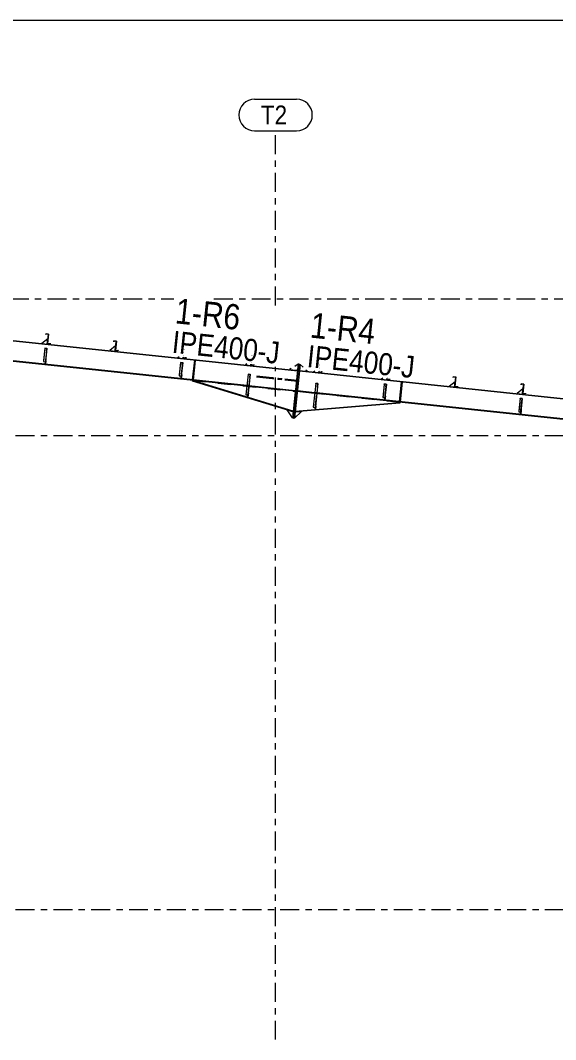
# Model space of a CAD drawing. Header units: millimetres. Extents: x -49 to 773, y -79 to 495.
# Drawn here: x 410.8 to 495.7, y 333.6 to 495.2 of the extents above; entities that cross this region are included whole.
import ezdxf

# ---------------------------------------------------------------- set-up
doc = ezdxf.new("R2010")
doc.units = ezdxf.units.MM
for name, pattern in [('XKITLINE00', [0]), ('XKITLINE02', [4, 2, -2]), ('XKITLINE03', [6, 3, -1, 1, -1])]:
    doc.linetypes.add(name, pattern=pattern)
for name, color, linetype, lineweight in [('DrawingSheet', 5, 'Continuous', 0), ('Part', 2, 'Continuous', 0), ('PartMark', 7, 'Continuous', 0), ('S-grid', 1, 'Continuous', 0)]:
    doc.layers.add(name, color=color, linetype=linetype, lineweight=lineweight)
doc.styles.add('ARIAL', font='ARIAL.TTF')

# ---------------------------------------------------------------- blocks, each defined once
blk = doc.blocks.new('*A321')
at = {"layer": 'Part'}
blk.add_hatch(color=3, dxfattribs=at).paths.add_polyline_path([(457.62, 437.66), (457.62, 437.69), (457.96, 437.66), (457.9, 437.09), (457.88, 437.09), (457.94, 437.63)], flags=17)
blk = doc.blocks.new('*A322')
at = {"layer": 'Part'}
blk.add_hatch(color=3, dxfattribs=at).paths.add_polyline_path([(468.5, 437.55), (468.5, 437.57), (468.84, 437.54), (468.79, 437.12), (468.77, 437.12), (468.82, 437.52)], flags=17)
blk = doc.blocks.new('*A323')
at = {"layer": 'Part'}
blk.add_hatch(color=3, dxfattribs=at).paths.add_polyline_path([(490.05, 435.28), (490.05, 435.3), (490.38, 435.26), (490.34, 434.84), (490.32, 434.85), (490.36, 435.24)], flags=17)
blk = doc.blocks.new('*A329')
at = {"layer": 'Part'}
blk.add_hatch(color=3, dxfattribs=at).paths.add_polyline_path([(414.63, 443.23), (414.64, 443.25), (414.97, 443.22), (414.92, 442.8), (414.91, 442.8), (414.95, 443.2)], flags=17)
blk = doc.blocks.new('*A350')
at = {"layer": 'Part'}
blk.add_hatch(color=3, dxfattribs=at).paths.add_polyline_path([(415.45, 443.95), (415.46, 444.06), (415.48, 444.06), (415.46, 443.94), (415.05, 443.98), (415.21, 445.47), (414.82, 445.51), (414.81, 445.4), (414.79, 445.41), (414.81, 445.53), (415.22, 445.49), (415.06, 443.99)], flags=17)
blk = doc.blocks.new('*A358')
at = {"layer": 'Part'}
blk.add_hatch(color=3, dxfattribs=at).paths.add_polyline_path([(415.45, 443.95), (415.46, 444.06), (415.48, 444.06), (415.46, 443.94), (415.05, 443.98), (415.21, 445.47), (414.82, 445.51), (414.81, 445.4), (414.79, 445.41), (414.81, 445.53), (415.22, 445.49), (415.06, 443.99)], flags=17)
blk = doc.blocks.new('*A363')
at = {"layer": 'Part'}
blk.add_hatch(color=3, dxfattribs=at).paths.add_polyline_path([(446.88, 439.12), (446.88, 439.14), (447.21, 439.11), (447.16, 438.59), (447.14, 438.59), (447.2, 439.08)], flags=17)
blk = doc.blocks.new('*A364')
at = {"layer": 'Part'}
blk.add_hatch(color=3, dxfattribs=at).paths.add_polyline_path([(436.18, 440.96), (436.18, 440.98), (436.52, 440.95), (436.47, 440.53), (436.45, 440.53), (436.5, 440.93)], flags=17)
blk = doc.blocks.new('*A366')
at = {"layer": 'Part'}
blk.add_hatch(color=3, dxfattribs=at).paths.add_polyline_path([(458.54, 439.41), (458.56, 439.52), (458.57, 439.52), (458.56, 439.39), (458.14, 439.43), (458.3, 440.93), (457.92, 440.97), (457.9, 440.86), (457.89, 440.86), (457.9, 440.98), (458.32, 440.94), (458.16, 439.45)], flags=17)
blk = doc.blocks.new('*A367')
at = {"layer": 'Part'}
blk.add_hatch(color=3, dxfattribs=at).paths.add_polyline_path([(469.32, 438.27), (469.33, 438.38), (469.34, 438.38), (469.33, 438.25), (468.92, 438.3), (469.07, 439.79), (468.69, 439.83), (468.68, 439.72), (468.66, 439.72), (468.68, 439.85), (469.09, 439.8), (468.93, 438.31)], flags=17)
blk = doc.blocks.new('*A368')
at = {"layer": 'Part'}
blk.add_hatch(color=3, dxfattribs=at).paths.add_polyline_path([(480.09, 437.13), (480.1, 437.24), (480.12, 437.24), (480.1, 437.12), (479.69, 437.16), (479.85, 438.66), (479.46, 438.7), (479.45, 438.59), (479.44, 438.59), (479.45, 438.71), (479.86, 438.67), (479.71, 437.18)], flags=17)
blk = doc.blocks.new('*A369')
at = {"layer": 'Part'}
blk.add_hatch(color=3, dxfattribs=at).paths.add_polyline_path([(490.86, 436), (490.88, 436.11), (490.89, 436.11), (490.88, 435.98), (490.46, 436.03), (490.62, 437.52), (490.24, 437.56), (490.22, 437.45), (490.21, 437.45), (490.22, 437.58), (490.64, 437.53), (490.48, 436.04)], flags=17)
blk = doc.blocks.new('*A376')
at = {"layer": 'Part'}
blk.add_hatch(color=3, dxfattribs=at).paths.add_polyline_path([(426.22, 442.82), (426.23, 442.93), (426.25, 442.92), (426.24, 442.8), (425.82, 442.84), (425.98, 444.34), (425.59, 444.38), (425.58, 444.27), (425.57, 444.27), (425.58, 444.39), (426, 444.35), (425.84, 442.86)], flags=17)
blk = doc.blocks.new('*A377')
at = {"layer": 'Part'}
blk.add_hatch(color=3, dxfattribs=at).paths.add_polyline_path([(437, 441.68), (437.01, 441.79), (437.02, 441.79), (437.01, 441.66), (436.6, 441.71), (436.75, 443.2), (436.37, 443.24), (436.36, 443.13), (436.34, 443.13), (436.36, 443.26), (436.77, 443.21), (436.61, 441.72)], flags=17)
blk = doc.blocks.new('*A378')
at = {"layer": 'Part'}
blk.add_hatch(color=3, dxfattribs=at).paths.add_polyline_path([(447.77, 440.54), (447.78, 440.65), (447.8, 440.65), (447.78, 440.53), (447.37, 440.57), (447.53, 442.06), (447.14, 442.1), (447.13, 442), (447.12, 442), (447.13, 442.12), (447.54, 442.08), (447.39, 440.58)], flags=17)
blk = doc.blocks.new('*A379')
at = {"layer": 'Part'}
blk.add_hatch(color=3, dxfattribs=at).paths.add_polyline_path([(458.54, 439.41), (458.56, 439.52), (458.57, 439.52), (458.56, 439.39), (458.14, 439.43), (458.3, 440.93), (457.92, 440.97), (457.9, 440.86), (457.89, 440.86), (457.9, 440.98), (458.32, 440.94), (458.16, 439.45)], flags=17)
blk = doc.blocks.new('*A380')
at = {"layer": 'Part'}
blk.add_hatch(color=3, dxfattribs=at).paths.add_polyline_path([(469.32, 438.27), (469.33, 438.38), (469.34, 438.38), (469.33, 438.25), (468.92, 438.3), (469.07, 439.79), (468.69, 439.83), (468.68, 439.72), (468.66, 439.72), (468.68, 439.85), (469.09, 439.8), (468.93, 438.31)], flags=17)
blk = doc.blocks.new('*A381')
at = {"layer": 'Part'}
blk.add_hatch(color=3, dxfattribs=at).paths.add_polyline_path([(480.09, 437.13), (480.1, 437.24), (480.12, 437.24), (480.1, 437.12), (479.69, 437.16), (479.85, 438.66), (479.46, 438.7), (479.45, 438.59), (479.44, 438.59), (479.45, 438.71), (479.86, 438.67), (479.71, 437.18)], flags=17)
blk = doc.blocks.new('*A382')
at = {"layer": 'Part'}
blk.add_hatch(color=3, dxfattribs=at).paths.add_polyline_path([(490.86, 436), (490.88, 436.11), (490.89, 436.11), (490.88, 435.98), (490.46, 436.03), (490.62, 437.52), (490.24, 437.56), (490.22, 437.45), (490.21, 437.45), (490.22, 437.58), (490.64, 437.53), (490.48, 436.04)], flags=17)
blk = doc.blocks.new('*A383')
at = {"layer": 'Part'}
blk.add_hatch(color=3, dxfattribs=at).paths.add_polyline_path([(426.22, 442.82), (426.23, 442.93), (426.25, 442.92), (426.24, 442.8), (425.82, 442.84), (425.98, 444.34), (425.59, 444.38), (425.58, 444.27), (425.57, 444.27), (425.58, 444.39), (426, 444.35), (425.84, 442.86)], flags=17)
blk = doc.blocks.new('*A384')
at = {"layer": 'Part'}
blk.add_hatch(color=3, dxfattribs=at).paths.add_polyline_path([(437, 441.68), (437.01, 441.79), (437.02, 441.79), (437.01, 441.66), (436.6, 441.71), (436.75, 443.2), (436.37, 443.24), (436.36, 443.13), (436.34, 443.13), (436.36, 443.26), (436.77, 443.21), (436.61, 441.72)], flags=17)
blk = doc.blocks.new('*A385')
at = {"layer": 'Part'}
blk.add_hatch(color=3, dxfattribs=at).paths.add_polyline_path([(447.77, 440.54), (447.78, 440.65), (447.8, 440.65), (447.78, 440.53), (447.37, 440.57), (447.53, 442.06), (447.14, 442.1), (447.13, 442), (447.12, 442), (447.13, 442.12), (447.54, 442.08), (447.39, 440.58)], flags=17)
blk = doc.blocks.new('*A395')
at = {"layer": 'DrawingSheet', "color": 5, "linetype": 'XKITLINE00', "lineweight": 0}
blk.add_line((773.26, 495.23), (-46.74, 495.23), dxfattribs=at)
blk = doc.blocks.new('*A1380')
at = {"layer": 'S-grid', "color": 1, "linetype": 'XKITLINE03', "lineweight": 0}
for p, q in [((259.07, 451.06), (435.1, 451.06)), ((441.46, 451.06), (569.74, 451.06))]:
    blk.add_line(p, q, dxfattribs=at)
blk = doc.blocks.new('*A1381')
at = {"layer": 'S-grid', "color": 1, "linetype": 'XKITLINE03', "lineweight": 0}
blk.add_line((-10, 429.4), (569.74, 429.4), dxfattribs=at)
blk = doc.blocks.new('*A1382')
at = {"layer": 'S-grid', "color": 1, "linetype": 'XKITLINE03', "lineweight": 0}
blk.add_line((-10, 354.19), (569.74, 354.19), dxfattribs=at)
blk = doc.blocks.new('*A1390')
at = {"layer": 'Part', "color": 2, "linetype": 'XKITLINE00', "lineweight": 0}
blk.add_line((490.5, 436.78), (489.58, 436.03), dxfattribs=at)
at = {"layer": 'Part', "color": 7, "linetype": 'XKITLINE02', "lineweight": 0}
for p, q in [((490.41, 435.95), (490.5, 436.78)), ((489.58, 436.03), (490.41, 435.95))]:
    blk.add_line(p, q, dxfattribs=at)
blk = doc.blocks.new('*A1391')
at = {"layer": 'Part', "color": 2, "linetype": 'XKITLINE00', "lineweight": 0}
for p, q in [((490.57, 437.44), (490.41, 435.95)), ((490.61, 437.43), (490.57, 437.44)), ((490.46, 436.03), (490.45, 435.94))]:
    blk.add_line(p, q, dxfattribs=at)
at = {"layer": 'Part', "color": 7, "linetype": 'XKITLINE02', "lineweight": 0}
for p, q in [((490.46, 436.03), (490.61, 437.43)), ((490.45, 435.94), (490.41, 435.95))]:
    blk.add_line(p, q, dxfattribs=at)
blk = doc.blocks.new('*A1665')
at = {"layer": 'S-grid', "color": 1, "linetype": 'XKITLINE03', "lineweight": 0}
for p, q in [((451.25, 450.03), (451.25, 477.73)), ((451.25, 333.57), (451.25, 440.28))]:
    blk.add_line(p, q, dxfattribs=at)
at = {"layer": 'S-grid', "color": 3, "style": 'ARIAL', "width": 0.85}
blk.add_text('T2', height=3, dxfattribs=at).set_placement((448.92, 478.73))
blk = doc.blocks.new('*A1669')
at = {"layer": 'Part', "color": 7, "linetype": 'XKITLINE02', "lineweight": 0}
for p, q in [((382.07, 447.27), (381.74, 444.17)), ((382.07, 447.29), (382.08, 447.37)), ((454.72, 439.71), (454.37, 436.4)), ((447.01, 437.17), (446.68, 437.21)), ((447.02, 437.28), (446.69, 437.32))]:
    blk.add_line(p, q, dxfattribs=at)
at = {"layer": 'Part', "color": 2, "linetype": 'XKITLINE00', "lineweight": 0}
for p, q in [((382.07, 447.29), (382.07, 447.27)), ((454.71, 439.6), (382.07, 447.27)), ((382.08, 447.37), (454.72, 439.71)), ((381.74, 444.17), (381.73, 444.06)), ((446.68, 437.21), (381.73, 444.06)), ((446.69, 437.32), (381.74, 444.17)), ((454.37, 436.4), (447.01, 437.17)), ((454.38, 436.5), (447.02, 437.28))]:
    blk.add_line(p, q, dxfattribs=at)
blk = doc.blocks.new('*A1688')
at = {"layer": 'Part', "color": 7, "linetype": 'XKITLINE02', "lineweight": 0}
for p, q in [((454.69, 436.24), (454.36, 433.13)), ((470.96, 434.65), (454.82, 436.35))]:
    blk.add_line(p, q, dxfattribs=at)
at = {"layer": 'Part', "color": 2, "linetype": 'XKITLINE00', "lineweight": 0}
for p, q in [((454.82, 436.35), (454.69, 436.24)), ((470.96, 434.54), (454.36, 433.13)), ((454.37, 433.24), (470.96, 434.65)), ((470.96, 434.65), (470.96, 434.54))]:
    blk.add_line(p, q, dxfattribs=at)
blk = doc.blocks.new('*A1689')
at = {"layer": 'Part', "color": 7, "linetype": 'XKITLINE02', "lineweight": 0}
for p, q in [((457.58, 434.13), (457.52, 433.51)), ((457.52, 433.51), (457.56, 433.5)), ((457.53, 433.63), (457.57, 433.63)), ((457.56, 433.5), (457.62, 434.12)), ((457.62, 434.12), (457.58, 434.13))]:
    blk.add_line(p, q, dxfattribs=at)
blk = doc.blocks.new('*A1690')
at = {"layer": 'Part', "color": 2, "linetype": 'XKITLINE00', "lineweight": 0}
for p, q in [((457.56, 433.93), (457.52, 433.51)), ((457.62, 434.12), (457.56, 433.51)), ((457.58, 434.13), (457.62, 434.12))]:
    blk.add_line(p, q, dxfattribs=at)
at = {"layer": 'Part', "color": 7, "linetype": 'XKITLINE02', "lineweight": 0}
for p, q in [((457.56, 433.5), (457.52, 433.51)), ((457.53, 433.63), (457.57, 433.63)), ((457.56, 433.93), (457.58, 434.13)), ((457.56, 433.51), (457.56, 433.5))]:
    blk.add_line(p, q, dxfattribs=at)
blk = doc.blocks.new('*A1691')
at = {"layer": 'Part', "color": 2, "linetype": 'XKITLINE00', "lineweight": 0}
blk.add_line((453.92, 432.17), (453.07, 433.46), dxfattribs=at)
at = {"layer": 'Part', "color": 7, "linetype": 'XKITLINE02', "lineweight": 0}
for p, q in [((453.07, 433.46), (454.03, 433.17)), ((454.03, 433.17), (453.92, 432.17))]:
    blk.add_line(p, q, dxfattribs=at)
blk = doc.blocks.new('*A1692')
at = {"layer": 'Part', "color": 2, "linetype": 'XKITLINE00', "lineweight": 0}
blk.add_line((455.35, 433.21), (454.25, 432.14), dxfattribs=at)
at = {"layer": 'Part', "color": 7, "linetype": 'XKITLINE02', "lineweight": 0}
for p, q in [((454.25, 432.14), (454.36, 433.13)), ((454.36, 433.13), (455.35, 433.21))]:
    blk.add_line(p, q, dxfattribs=at)
blk = doc.blocks.new('*A1693')
at = {"layer": 'Part', "color": 7, "linetype": 'XKITLINE02', "lineweight": 0}
for p, q in [((468.63, 435.63), (468.57, 435.01)), ((468.57, 435.01), (468.61, 435)), ((468.58, 435.13), (468.62, 435.13)), ((468.61, 435), (468.68, 435.63)), ((468.68, 435.63), (468.63, 435.63))]:
    blk.add_line(p, q, dxfattribs=at)
blk = doc.blocks.new('*A1694')
at = {"layer": 'Part', "color": 2, "linetype": 'XKITLINE00', "lineweight": 0}
for p, q in [((468.57, 435.01), (468.61, 435.37)), ((468.68, 435.63), (468.61, 435)), ((468.63, 435.63), (468.68, 435.63))]:
    blk.add_line(p, q, dxfattribs=at)
at = {"layer": 'Part', "color": 7, "linetype": 'XKITLINE02', "lineweight": 0}
for p, q in [((468.61, 435), (468.57, 435.01)), ((468.58, 435.13), (468.62, 435.13)), ((468.61, 435.37), (468.63, 435.63))]:
    blk.add_line(p, q, dxfattribs=at)
blk = doc.blocks.new('*A1695')
at = {"layer": 'Part', "color": 2, "linetype": 'XKITLINE00', "lineweight": 0}
for p, q in [((454.82, 440.71), (453.92, 432.17)), ((454.09, 432.15), (454.99, 440.69)), ((454.99, 440.69), (454.82, 440.71)), ((453.92, 432.17), (454.09, 432.15))]:
    blk.add_line(p, q, dxfattribs=at)
blk = doc.blocks.new('*A1696')
at = {"layer": 'Part', "color": 2, "linetype": 'XKITLINE00', "lineweight": 0}
for p, q in [((454.09, 432.15), (454.99, 440.69)), ((455.15, 440.67), (454.25, 432.14)), ((454.99, 440.69), (455.15, 440.67)), ((454.25, 432.14), (454.09, 432.15))]:
    blk.add_line(p, q, dxfattribs=at)
blk = doc.blocks.new('*A1697')
at = {"layer": 'Part', "color": 2, "linetype": 'XKITLINE00', "lineweight": 0}
blk.add_line((457.48, 439.62), (457.26, 439.44), dxfattribs=at)
at = {"layer": 'Part', "color": 7, "linetype": 'XKITLINE02', "lineweight": 0}
for p, q in [((457.26, 439.44), (458.09, 439.36)), ((458.09, 439.36), (458.11, 439.55))]:
    blk.add_line(p, q, dxfattribs=at)
blk = doc.blocks.new('*A1698')
at = {"layer": 'Part', "color": 2, "linetype": 'XKITLINE00', "lineweight": 0}
for p, q in [((458.11, 439.55), (458.09, 439.36)), ((458.14, 439.43), (458.13, 439.35))]:
    blk.add_line(p, q, dxfattribs=at)
at = {"layer": 'Part', "color": 7, "linetype": 'XKITLINE02', "lineweight": 0}
for p, q in [((458.13, 439.35), (458.09, 439.36)), ((458.14, 439.43), (458.15, 439.55))]:
    blk.add_line(p, q, dxfattribs=at)
blk = doc.blocks.new('*A1699')
at = {"layer": 'Part', "color": 7, "linetype": 'XKITLINE02', "lineweight": 0}
for p, q in [((457.62, 437.69), (457.22, 433.86)), ((457.94, 437.63), (457.51, 433.64)), ((457.53, 433.64), (457.96, 437.66)), ((457.22, 433.87), (457.55, 433.83)), ((457.22, 433.86), (457.53, 433.82)), ((457.51, 433.64), (457.53, 433.64))]:
    blk.add_line(p, q, dxfattribs=at)
blk = doc.blocks.new('*A1700')
at = {"layer": 'Part', "color": 2, "linetype": 'XKITLINE00', "lineweight": 0}
for p, q in [((457.62, 437.66), (457.22, 433.86)), ((457.88, 437.09), (457.51, 433.64)), ((457.96, 437.66), (457.56, 433.93)), ((457.62, 437.66), (457.62, 437.69)), ((457.62, 437.69), (457.96, 437.66)), ((457.94, 437.63), (457.62, 437.66)), ((457.88, 437.09), (457.94, 437.63)), ((457.88, 437.09), (457.9, 437.09)), ((457.22, 433.86), (457.53, 433.82)), ((457.51, 433.64), (457.53, 433.64))]:
    blk.add_line(p, q, dxfattribs=at)
at = {"layer": 'Part', "color": 7, "linetype": 'XKITLINE02', "lineweight": 0}
for p, q in [((457.22, 433.87), (457.55, 433.83)), ((457.53, 433.64), (457.56, 433.93))]:
    blk.add_line(p, q, dxfattribs=at)
blk = doc.blocks.new('*A1701')
at = {"layer": 'Part', "color": 2, "linetype": 'XKITLINE00', "lineweight": 0}
for p, q in [((453.74, 440.02), (453.47, 439.84)), ((454.82, 440.71), (454.28, 440.36)), ((454.59, 439.73), (454.73, 439.84))]:
    blk.add_line(p, q, dxfattribs=at)
at = {"layer": 'Part', "color": 7, "linetype": 'XKITLINE02', "lineweight": 0}
for p, q in [((453.47, 439.84), (454.59, 439.73)), ((454.82, 440.71), (454.73, 439.84))]:
    blk.add_line(p, q, dxfattribs=at)
blk = doc.blocks.new('*A1702')
at = {"layer": 'Part', "color": 7, "linetype": 'XKITLINE02', "lineweight": 0}
for p, q in [((455.06, 439.8), (455.15, 440.67)), ((455.17, 439.66), (456.29, 439.55))]:
    blk.add_line(p, q, dxfattribs=at)
at = {"layer": 'Part', "color": 2, "linetype": 'XKITLINE00', "lineweight": 0}
for p, q in [((455.17, 439.66), (455.06, 439.8)), ((455.61, 440.22), (455.15, 440.67)), ((456.29, 439.55), (456.06, 439.77))]:
    blk.add_line(p, q, dxfattribs=at)
blk = doc.blocks.new('*A1703')
at = {"layer": 'Part', "color": 2, "linetype": 'XKITLINE00', "lineweight": 0}
blk.add_line((479.73, 437.91), (478.81, 437.17), dxfattribs=at)
at = {"layer": 'Part', "color": 7, "linetype": 'XKITLINE02', "lineweight": 0}
for p, q in [((478.81, 437.17), (479.64, 437.08)), ((479.64, 437.08), (479.73, 437.91))]:
    blk.add_line(p, q, dxfattribs=at)
blk = doc.blocks.new('*A1704')
at = {"layer": 'Part', "color": 2, "linetype": 'XKITLINE00', "lineweight": 0}
for p, q in [((479.8, 438.58), (479.64, 437.08)), ((479.84, 438.57), (479.8, 438.58)), ((479.69, 437.16), (479.68, 437.08))]:
    blk.add_line(p, q, dxfattribs=at)
at = {"layer": 'Part', "color": 7, "linetype": 'XKITLINE02', "lineweight": 0}
for p, q in [((479.69, 437.16), (479.84, 438.57)), ((479.68, 437.08), (479.64, 437.08))]:
    blk.add_line(p, q, dxfattribs=at)
blk = doc.blocks.new('*A1705')
at = {"layer": 'Part', "color": 2, "linetype": 'XKITLINE00', "lineweight": 0}
blk.add_line((468.26, 438.49), (468.04, 438.31), dxfattribs=at)
at = {"layer": 'Part', "color": 7, "linetype": 'XKITLINE02', "lineweight": 0}
for p, q in [((468.04, 438.31), (468.87, 438.22)), ((468.87, 438.22), (468.89, 438.42))]:
    blk.add_line(p, q, dxfattribs=at)
blk = doc.blocks.new('*A1706')
at = {"layer": 'Part', "color": 2, "linetype": 'XKITLINE00', "lineweight": 0}
for p, q in [((468.89, 438.42), (468.87, 438.22)), ((468.92, 438.3), (468.91, 438.22))]:
    blk.add_line(p, q, dxfattribs=at)
at = {"layer": 'Part', "color": 7, "linetype": 'XKITLINE02', "lineweight": 0}
for p, q in [((468.91, 438.22), (468.87, 438.22)), ((468.92, 438.3), (468.93, 438.41))]:
    blk.add_line(p, q, dxfattribs=at)
blk = doc.blocks.new('*A1707')
at = {"layer": 'Part', "color": 7, "linetype": 'XKITLINE02', "lineweight": 0}
for p, q in [((468.5, 437.57), (468.28, 435.43)), ((468.82, 437.52), (468.57, 435.15)), ((468.58, 435.15), (468.84, 437.54)), ((468.28, 435.44), (468.61, 435.41)), ((468.28, 435.43), (468.59, 435.4)), ((468.57, 435.15), (468.58, 435.15))]:
    blk.add_line(p, q, dxfattribs=at)
blk = doc.blocks.new('*A1708')
at = {"layer": 'Part', "color": 2, "linetype": 'XKITLINE00', "lineweight": 0}
for p, q in [((468.5, 437.55), (468.28, 435.43)), ((468.5, 437.55), (468.5, 437.57)), ((468.5, 437.57), (468.84, 437.54)), ((468.82, 437.52), (468.5, 437.55)), ((468.77, 437.12), (468.57, 435.15)), ((468.84, 437.54), (468.61, 435.37)), ((468.77, 437.12), (468.82, 437.52)), ((468.79, 437.12), (468.77, 437.12)), ((468.28, 435.43), (468.59, 435.4)), ((468.57, 435.15), (468.58, 435.15))]:
    blk.add_line(p, q, dxfattribs=at)
at = {"layer": 'Part', "color": 7, "linetype": 'XKITLINE02', "lineweight": 0}
for p, q in [((468.28, 435.44), (468.61, 435.41)), ((468.61, 435.37), (468.58, 435.15))]:
    blk.add_line(p, q, dxfattribs=at)
blk = doc.blocks.new('*A1709')
at = {"layer": 'Part', "color": 7, "linetype": 'XKITLINE02', "lineweight": 0}
for p, q in [((471.25, 437.86), (470.93, 434.76)), ((471.33, 437.85), (471.01, 434.75)), ((471.24, 437.73), (471.32, 437.73)), ((471.25, 437.86), (471.33, 437.85)), ((471.02, 434.88), (470.94, 434.88)), ((471.01, 434.75), (470.93, 434.76))]:
    blk.add_line(p, q, dxfattribs=at)
blk = doc.blocks.new('*A1710')
at = {"layer": 'Part', "color": 2, "linetype": 'XKITLINE00', "lineweight": 0}
for p, q in [((470.93, 434.76), (471.25, 437.86)), ((471.33, 437.85), (471.01, 434.75))]:
    blk.add_line(p, q, dxfattribs=at)
at = {"layer": 'Part', "color": 7, "linetype": 'XKITLINE02', "lineweight": 0}
for p, q in [((471.24, 437.73), (471.32, 437.73)), ((471.25, 437.86), (471.33, 437.85)), ((470.94, 434.88), (471.02, 434.88)), ((470.93, 434.76), (471.01, 434.75))]:
    blk.add_line(p, q, dxfattribs=at)
blk = doc.blocks.new('*A1711')
at = {"layer": 'Part', "color": 7, "linetype": 'XKITLINE02', "lineweight": 0}
for p, q in [((490.18, 433.36), (490.12, 432.74)), ((490.16, 432.73), (490.22, 433.35)), ((490.22, 433.35), (490.18, 433.36)), ((490.12, 432.74), (490.16, 432.73)), ((490.13, 432.86), (490.17, 432.86))]:
    blk.add_line(p, q, dxfattribs=at)
blk = doc.blocks.new('*A1712')
at = {"layer": 'Part', "color": 7, "linetype": 'XKITLINE02', "lineweight": 0}
for p, q in [((490.15, 433.1), (490.18, 433.36)), ((490.16, 432.73), (490.12, 432.74)), ((490.13, 432.86), (490.17, 432.86))]:
    blk.add_line(p, q, dxfattribs=at)
at = {"layer": 'Part', "color": 2, "linetype": 'XKITLINE00', "lineweight": 0}
for p, q in [((490.22, 433.35), (490.16, 432.73)), ((490.18, 433.36), (490.22, 433.35)), ((490.12, 432.74), (490.15, 433.1))]:
    blk.add_line(p, q, dxfattribs=at)
blk = doc.blocks.new('*A1713')
at = {"layer": 'Part', "color": 7, "linetype": 'XKITLINE02', "lineweight": 0}
for p, q in [((490.05, 435.3), (489.83, 433.16)), ((490.36, 435.24), (490.11, 432.88)), ((490.13, 432.88), (490.38, 435.26)), ((489.83, 433.17), (490.16, 433.14)), ((489.83, 433.16), (490.14, 433.13)), ((490.11, 432.88), (490.13, 432.88))]:
    blk.add_line(p, q, dxfattribs=at)
blk = doc.blocks.new('*A1714')
at = {"layer": 'Part', "color": 2, "linetype": 'XKITLINE00', "lineweight": 0}
for p, q in [((490.05, 435.28), (489.83, 433.16)), ((490.05, 435.28), (490.05, 435.3)), ((490.05, 435.3), (490.38, 435.26)), ((490.36, 435.24), (490.05, 435.28)), ((490.38, 435.26), (490.15, 433.1)), ((490.32, 434.85), (490.36, 435.24)), ((490.32, 434.85), (490.11, 432.88)), ((490.34, 434.84), (490.32, 434.85)), ((489.83, 433.16), (490.14, 433.13)), ((490.11, 432.88), (490.13, 432.88))]:
    blk.add_line(p, q, dxfattribs=at)
at = {"layer": 'Part', "color": 7, "linetype": 'XKITLINE02', "lineweight": 0}
for p, q in [((489.83, 433.17), (490.16, 433.14)), ((490.15, 433.1), (490.13, 432.88))]:
    blk.add_line(p, q, dxfattribs=at)
blk = doc.blocks.new('*A1763')
at = {"layer": 'Part', "color": 7, "linetype": 'XKITLINE02', "lineweight": 0}
for p, q in [((414.77, 441.31), (414.7, 440.69)), ((414.7, 440.69), (414.74, 440.69)), ((414.71, 440.81), (414.76, 440.81)), ((414.74, 440.69), (414.81, 441.31)), ((414.81, 441.31), (414.77, 441.31))]:
    blk.add_line(p, q, dxfattribs=at)
blk = doc.blocks.new('*A1764')
at = {"layer": 'Part', "color": 2, "linetype": 'XKITLINE00', "lineweight": 0}
for p, q in [((414.7, 440.69), (414.74, 441.05)), ((414.81, 441.31), (414.74, 440.69)), ((414.77, 441.31), (414.81, 441.31))]:
    blk.add_line(p, q, dxfattribs=at)
at = {"layer": 'Part', "color": 7, "linetype": 'XKITLINE02', "lineweight": 0}
for p, q in [((414.74, 440.69), (414.7, 440.69)), ((414.71, 440.81), (414.76, 440.81)), ((414.74, 441.05), (414.77, 441.31))]:
    blk.add_line(p, q, dxfattribs=at)
blk = doc.blocks.new('*A1765')
at = {"layer": 'Part', "color": 2, "linetype": 'XKITLINE00', "lineweight": 0}
blk.add_line((415.09, 444.73), (414.17, 443.99), dxfattribs=at)
at = {"layer": 'Part', "color": 7, "linetype": 'XKITLINE02', "lineweight": 0}
for p, q in [((415, 443.9), (415.09, 444.73)), ((414.17, 443.99), (415, 443.9))]:
    blk.add_line(p, q, dxfattribs=at)
blk = doc.blocks.new('*A1766')
at = {"layer": 'Part', "color": 2, "linetype": 'XKITLINE00', "lineweight": 0}
for p, q in [((415.16, 445.39), (415, 443.9)), ((415.2, 445.39), (415.16, 445.39)), ((415.05, 443.98), (415.04, 443.9))]:
    blk.add_line(p, q, dxfattribs=at)
at = {"layer": 'Part', "color": 7, "linetype": 'XKITLINE02', "lineweight": 0}
for p, q in [((415.05, 443.98), (415.2, 445.39)), ((415.04, 443.9), (415, 443.9))]:
    blk.add_line(p, q, dxfattribs=at)
blk = doc.blocks.new('*A1767')
at = {"layer": 'Part', "color": 7, "linetype": 'XKITLINE02', "lineweight": 0}
for p, q in [((414.64, 443.25), (414.41, 441.11)), ((414.95, 443.2), (414.7, 440.83)), ((414.72, 440.83), (414.97, 443.22)), ((414.41, 441.13), (414.74, 441.09)), ((414.41, 441.11), (414.73, 441.08)), ((414.7, 440.83), (414.72, 440.83))]:
    blk.add_line(p, q, dxfattribs=at)
blk = doc.blocks.new('*A1768')
at = {"layer": 'Part', "color": 2, "linetype": 'XKITLINE00', "lineweight": 0}
for p, q in [((414.63, 443.23), (414.41, 441.11)), ((414.63, 443.23), (414.64, 443.25)), ((414.95, 443.2), (414.63, 443.23)), ((414.64, 443.25), (414.97, 443.22)), ((414.97, 443.22), (414.74, 441.05)), ((414.91, 442.8), (414.95, 443.2)), ((414.91, 442.8), (414.7, 440.83)), ((414.91, 442.8), (414.92, 442.8)), ((414.41, 441.11), (414.73, 441.08)), ((414.7, 440.83), (414.72, 440.83))]:
    blk.add_line(p, q, dxfattribs=at)
at = {"layer": 'Part', "color": 7, "linetype": 'XKITLINE02', "lineweight": 0}
for p, q in [((414.41, 441.13), (414.74, 441.09)), ((414.72, 440.83), (414.74, 441.05))]:
    blk.add_line(p, q, dxfattribs=at)
blk = doc.blocks.new('*A1825')
at = {"layer": 'Part', "color": 2, "linetype": 'XKITLINE00', "lineweight": 0}
for p, q in [((414.79, 445.41), (414.81, 445.53)), ((414.81, 445.4), (414.79, 445.41)), ((414.81, 445.53), (415.22, 445.49)), ((414.82, 445.51), (414.81, 445.4)), ((415.21, 445.47), (414.82, 445.51)), ((415.05, 443.98), (415.21, 445.47)), ((415.22, 445.49), (415.06, 443.99)), ((415.46, 443.94), (415.05, 443.98)), ((415.06, 443.99), (415.45, 443.95)), ((415.45, 443.95), (415.46, 444.06)), ((415.46, 444.06), (415.48, 444.06)), ((415.48, 444.06), (415.46, 443.94))]:
    blk.add_line(p, q, dxfattribs=at)
blk = doc.blocks.new('*A1835')
at = {"layer": 'Part', "color": 2, "linetype": 'XKITLINE00', "lineweight": 0}
for p, q in [((414.79, 445.41), (414.81, 445.53)), ((414.81, 445.4), (414.79, 445.41)), ((414.81, 445.53), (415.22, 445.49)), ((414.82, 445.51), (414.81, 445.4)), ((415.21, 445.47), (414.82, 445.51)), ((415.05, 443.98), (415.21, 445.47)), ((415.22, 445.49), (415.06, 443.99)), ((415.46, 443.94), (415.05, 443.98)), ((415.06, 443.99), (415.45, 443.95)), ((415.45, 443.95), (415.46, 444.06)), ((415.46, 444.06), (415.48, 444.06)), ((415.48, 444.06), (415.46, 443.94))]:
    blk.add_line(p, q, dxfattribs=at)
blk = doc.blocks.new('*A1867')
at = {"layer": 'Part', "color": 2, "linetype": 'XKITLINE00', "lineweight": 0}
blk.add_line((425.86, 443.59), (424.94, 442.85), dxfattribs=at)
at = {"layer": 'Part', "color": 7, "linetype": 'XKITLINE02', "lineweight": 0}
for p, q in [((425.77, 442.77), (425.86, 443.59)), ((424.94, 442.85), (425.77, 442.77))]:
    blk.add_line(p, q, dxfattribs=at)
blk = doc.blocks.new('*A1868')
at = {"layer": 'Part', "color": 2, "linetype": 'XKITLINE00', "lineweight": 0}
for p, q in [((425.93, 444.26), (425.77, 442.77)), ((425.97, 444.25), (425.93, 444.26)), ((425.82, 442.84), (425.81, 442.76))]:
    blk.add_line(p, q, dxfattribs=at)
at = {"layer": 'Part', "color": 7, "linetype": 'XKITLINE02', "lineweight": 0}
for p, q in [((425.82, 442.84), (425.97, 444.25)), ((425.81, 442.76), (425.77, 442.77))]:
    blk.add_line(p, q, dxfattribs=at)
blk = doc.blocks.new('*A1869')
at = {"layer": 'Part', "color": 7, "linetype": 'XKITLINE02', "lineweight": 0}
for p, q in [((446.9, 436.09), (446.83, 435.46)), ((446.83, 435.46), (446.87, 435.46)), ((446.84, 435.59), (446.88, 435.58)), ((446.87, 435.46), (446.94, 436.08)), ((446.94, 436.08), (446.9, 436.09))]:
    blk.add_line(p, q, dxfattribs=at)
blk = doc.blocks.new('*A1870')
at = {"layer": 'Part', "color": 2, "linetype": 'XKITLINE00', "lineweight": 0}
for p, q in [((446.83, 435.46), (446.87, 435.87)), ((446.87, 435.46), (446.83, 435.46)), ((446.94, 436.08), (446.87, 435.46)), ((446.9, 436.09), (446.94, 436.08))]:
    blk.add_line(p, q, dxfattribs=at)
at = {"layer": 'Part', "color": 7, "linetype": 'XKITLINE02', "lineweight": 0}
for p, q in [((446.84, 435.59), (446.88, 435.58)), ((446.87, 435.87), (446.9, 436.09))]:
    blk.add_line(p, q, dxfattribs=at)
blk = doc.blocks.new('*A1871')
at = {"layer": 'Part', "color": 7, "linetype": 'XKITLINE02', "lineweight": 0}
for p, q in [((436.31, 439.04), (436.25, 438.42)), ((436.25, 438.42), (436.29, 438.41)), ((436.26, 438.54), (436.3, 438.54)), ((436.29, 438.41), (436.36, 439.03)), ((436.36, 439.03), (436.31, 439.04))]:
    blk.add_line(p, q, dxfattribs=at)
blk = doc.blocks.new('*A1872')
at = {"layer": 'Part', "color": 2, "linetype": 'XKITLINE00', "lineweight": 0}
for p, q in [((436.25, 438.42), (436.29, 438.78)), ((436.36, 439.03), (436.29, 438.41)), ((436.31, 439.04), (436.36, 439.03))]:
    blk.add_line(p, q, dxfattribs=at)
at = {"layer": 'Part', "color": 7, "linetype": 'XKITLINE02', "lineweight": 0}
for p, q in [((436.29, 438.41), (436.25, 438.42)), ((436.26, 438.54), (436.3, 438.54)), ((436.29, 438.78), (436.31, 439.04))]:
    blk.add_line(p, q, dxfattribs=at)
blk = doc.blocks.new('*A1873')
at = {"layer": 'Part', "color": 2, "linetype": 'XKITLINE00', "lineweight": 0}
blk.add_line((446.71, 440.76), (446.49, 440.58), dxfattribs=at)
at = {"layer": 'Part', "color": 7, "linetype": 'XKITLINE02', "lineweight": 0}
for p, q in [((446.49, 440.58), (447.32, 440.49)), ((447.32, 440.49), (447.34, 440.69))]:
    blk.add_line(p, q, dxfattribs=at)
blk = doc.blocks.new('*A1874')
at = {"layer": 'Part', "color": 2, "linetype": 'XKITLINE00', "lineweight": 0}
for p, q in [((447.34, 440.69), (447.32, 440.49)), ((447.37, 440.57), (447.36, 440.49))]:
    blk.add_line(p, q, dxfattribs=at)
at = {"layer": 'Part', "color": 7, "linetype": 'XKITLINE02', "lineweight": 0}
for p, q in [((447.36, 440.49), (447.32, 440.49)), ((447.37, 440.57), (447.38, 440.69))]:
    blk.add_line(p, q, dxfattribs=at)
blk = doc.blocks.new('*A1875')
at = {"layer": 'Part', "color": 7, "linetype": 'XKITLINE02', "lineweight": 0}
for p, q in [((446.88, 439.14), (446.53, 435.83)), ((447.2, 439.08), (446.83, 435.6)), ((446.84, 435.6), (447.21, 439.11)), ((446.53, 435.83), (446.85, 435.8)), ((446.54, 435.84), (446.87, 435.81)), ((446.83, 435.6), (446.84, 435.6))]:
    blk.add_line(p, q, dxfattribs=at)
blk = doc.blocks.new('*A1876')
at = {"layer": 'Part', "color": 2, "linetype": 'XKITLINE00', "lineweight": 0}
for p, q in [((446.88, 439.12), (446.53, 435.83)), ((447.14, 438.59), (446.83, 435.6)), ((447.21, 439.11), (446.87, 435.87)), ((446.88, 439.12), (446.88, 439.14)), ((446.88, 439.14), (447.21, 439.11)), ((447.2, 439.08), (446.88, 439.12)), ((447.14, 438.59), (447.2, 439.08)), ((447.14, 438.59), (447.16, 438.59)), ((446.53, 435.83), (446.85, 435.8)), ((446.83, 435.6), (446.84, 435.6))]:
    blk.add_line(p, q, dxfattribs=at)
at = {"layer": 'Part', "color": 7, "linetype": 'XKITLINE02', "lineweight": 0}
for p, q in [((446.87, 435.81), (446.54, 435.84)), ((446.87, 435.87), (446.84, 435.6))]:
    blk.add_line(p, q, dxfattribs=at)
blk = doc.blocks.new('*A1877')
at = {"layer": 'Part', "color": 2, "linetype": 'XKITLINE00', "lineweight": 0}
blk.add_line((435.94, 441.89), (435.72, 441.72), dxfattribs=at)
at = {"layer": 'Part', "color": 7, "linetype": 'XKITLINE02', "lineweight": 0}
for p, q in [((435.72, 441.72), (436.55, 441.63)), ((436.55, 441.63), (436.57, 441.83))]:
    blk.add_line(p, q, dxfattribs=at)
blk = doc.blocks.new('*A1878')
at = {"layer": 'Part', "color": 2, "linetype": 'XKITLINE00', "lineweight": 0}
for p, q in [((436.57, 441.83), (436.55, 441.63)), ((436.6, 441.71), (436.59, 441.62))]:
    blk.add_line(p, q, dxfattribs=at)
at = {"layer": 'Part', "color": 7, "linetype": 'XKITLINE02', "lineweight": 0}
for p, q in [((436.59, 441.62), (436.55, 441.63)), ((436.6, 441.71), (436.61, 441.82))]:
    blk.add_line(p, q, dxfattribs=at)
blk = doc.blocks.new('*A1879')
at = {"layer": 'Part', "color": 7, "linetype": 'XKITLINE02', "lineweight": 0}
for p, q in [((436.18, 440.98), (435.96, 438.84)), ((436.5, 440.93), (436.25, 438.56)), ((436.26, 438.56), (436.52, 440.95)), ((435.96, 438.85), (436.29, 438.82)), ((435.96, 438.84), (436.27, 438.81)), ((436.25, 438.56), (436.26, 438.56))]:
    blk.add_line(p, q, dxfattribs=at)
blk = doc.blocks.new('*A1880')
at = {"layer": 'Part', "color": 2, "linetype": 'XKITLINE00', "lineweight": 0}
for p, q in [((436.18, 440.96), (435.96, 438.84)), ((436.18, 440.96), (436.18, 440.98)), ((436.18, 440.98), (436.52, 440.95)), ((436.5, 440.93), (436.18, 440.96)), ((436.45, 440.53), (436.25, 438.56)), ((436.52, 440.95), (436.29, 438.78)), ((436.45, 440.53), (436.5, 440.93)), ((436.47, 440.53), (436.45, 440.53)), ((435.96, 438.84), (436.27, 438.81)), ((436.25, 438.56), (436.26, 438.56))]:
    blk.add_line(p, q, dxfattribs=at)
at = {"layer": 'Part', "color": 7, "linetype": 'XKITLINE02', "lineweight": 0}
for p, q in [((435.96, 438.85), (436.29, 438.82)), ((436.29, 438.78), (436.26, 438.56))]:
    blk.add_line(p, q, dxfattribs=at)
blk = doc.blocks.new('*A1881')
at = {"layer": 'Part', "color": 7, "linetype": 'XKITLINE02', "lineweight": 0}
for p, q in [((438.41, 441.32), (438.08, 438.22)), ((438.49, 441.31), (438.16, 438.22)), ((438.39, 441.2), (438.48, 441.19)), ((438.41, 441.32), (438.49, 441.31)), ((438.16, 438.22), (438.08, 438.22)), ((438.18, 438.34), (438.09, 438.35))]:
    blk.add_line(p, q, dxfattribs=at)
blk = doc.blocks.new('*A1882')
at = {"layer": 'Part', "color": 2, "linetype": 'XKITLINE00', "lineweight": 0}
for p, q in [((438.08, 438.22), (438.41, 441.32)), ((438.49, 441.31), (438.16, 438.22))]:
    blk.add_line(p, q, dxfattribs=at)
at = {"layer": 'Part', "color": 7, "linetype": 'XKITLINE02', "lineweight": 0}
for p, q in [((438.39, 441.2), (438.48, 441.19)), ((438.41, 441.32), (438.49, 441.31)), ((438.08, 438.22), (438.16, 438.22)), ((438.09, 438.35), (438.18, 438.34))]:
    blk.add_line(p, q, dxfattribs=at)
blk = doc.blocks.new('*A1886')
at = {"layer": 'Part', "color": 7, "linetype": 'XKITLINE02', "lineweight": 0}
for p, q in [((454.7, 436.36), (455.05, 439.68)), ((457.78, 436.04), (457.45, 436.07)), ((457.8, 436.14), (457.46, 436.18)), ((554.14, 429.23), (550.39, 426.27)), ((543.97, 426.95), (543.64, 426.98)), ((543.98, 427.05), (543.65, 427.09))]:
    blk.add_line(p, q, dxfattribs=at)
at = {"layer": 'Part', "color": 2, "linetype": 'XKITLINE00', "lineweight": 0}
for p, q in [((554.02, 429.13), (455.04, 439.57)), ((455.05, 439.68), (554.14, 429.23)), ((457.45, 436.07), (454.7, 436.36)), ((457.46, 436.18), (454.71, 436.47)), ((543.64, 426.98), (457.78, 436.04)), ((543.65, 427.09), (457.8, 436.14)), ((550.39, 426.27), (543.97, 426.95)), ((550.51, 426.37), (543.98, 427.05))]:
    blk.add_line(p, q, dxfattribs=at)
blk = doc.blocks.new('*A1889')
at = {"layer": 'Part', "color": 2, "linetype": 'XKITLINE00', "lineweight": 0}
for p, q in [((458.14, 439.43), (458.15, 439.55)), ((458.56, 439.39), (458.14, 439.43)), ((458.17, 439.55), (458.16, 439.45)), ((458.16, 439.45), (458.54, 439.41)), ((458.54, 439.41), (458.55, 439.51)), ((458.55, 439.51), (458.56, 439.52)), ((458.56, 439.52), (458.57, 439.52)), ((458.57, 439.51), (458.56, 439.39)), ((458.57, 439.52), (458.57, 439.51))]:
    blk.add_line(p, q, dxfattribs=at)
blk = doc.blocks.new('*A1890')
at = {"layer": 'Part', "color": 2, "linetype": 'XKITLINE00', "lineweight": 0}
for p, q in [((468.92, 438.3), (468.93, 438.41)), ((469.33, 438.25), (468.92, 438.3)), ((468.94, 438.41), (468.93, 438.31)), ((468.93, 438.31), (469.32, 438.27)), ((469.32, 438.27), (469.33, 438.37)), ((469.33, 438.38), (469.34, 438.38)), ((469.33, 438.37), (469.33, 438.38)), ((469.34, 438.37), (469.33, 438.25)), ((469.34, 438.38), (469.34, 438.37))]:
    blk.add_line(p, q, dxfattribs=at)
blk = doc.blocks.new('*A1891')
at = {"layer": 'Part', "color": 2, "linetype": 'XKITLINE00', "lineweight": 0}
for p, q in [((479.44, 438.59), (479.45, 438.71)), ((479.45, 438.59), (479.44, 438.59)), ((479.45, 438.71), (479.86, 438.67)), ((479.46, 438.7), (479.45, 438.59)), ((479.85, 438.66), (479.46, 438.7)), ((479.69, 437.16), (479.85, 438.66)), ((479.86, 438.67), (479.71, 437.18)), ((480.1, 437.12), (479.69, 437.16)), ((479.71, 437.18), (480.09, 437.13)), ((480.09, 437.13), (480.1, 437.24)), ((480.1, 437.24), (480.12, 437.24)), ((480.12, 437.24), (480.1, 437.12))]:
    blk.add_line(p, q, dxfattribs=at)
blk = doc.blocks.new('*A1892')
at = {"layer": 'Part', "color": 2, "linetype": 'XKITLINE00', "lineweight": 0}
for p, q in [((490.21, 437.45), (490.22, 437.58)), ((490.22, 437.45), (490.21, 437.45)), ((490.22, 437.58), (490.64, 437.53)), ((490.24, 437.56), (490.22, 437.45)), ((490.62, 437.52), (490.24, 437.56)), ((490.46, 436.03), (490.62, 437.52)), ((490.64, 437.53), (490.48, 436.04)), ((490.88, 435.98), (490.46, 436.03)), ((490.48, 436.04), (490.86, 436)), ((490.86, 436), (490.88, 436.11)), ((490.88, 436.11), (490.89, 436.11)), ((490.89, 436.11), (490.88, 435.98))]:
    blk.add_line(p, q, dxfattribs=at)
blk = doc.blocks.new('*A1901')
at = {"layer": 'Part', "color": 2, "linetype": 'XKITLINE00', "lineweight": 0}
for p, q in [((451.61, 438.42), (451.58, 438.37)), ((451.58, 438.37), (451.6, 438.31)), ((451.6, 438.31), (451.64, 438.28)), ((451.66, 438.44), (451.61, 438.42)), ((451.64, 438.28), (451.69, 438.3)), ((452.25, 438.21), (451.64, 438.28)), ((452.27, 438.38), (451.66, 438.44)), ((451.7, 438.41), (451.66, 438.44)), ((451.69, 438.3), (451.71, 438.35)), ((451.71, 438.35), (451.7, 438.41))]:
    blk.add_line(p, q, dxfattribs=at)
at = {"layer": 'Part', "color": 7, "linetype": 'XKITLINE02', "lineweight": 0}
for p, q in [((454.71, 437.95), (452.25, 438.21)), ((454.73, 438.12), (452.27, 438.38))]:
    blk.add_line(p, q, dxfattribs=at)
blk = doc.blocks.new('*A1904')
at = {"layer": 'Part', "color": 2, "linetype": 'XKITLINE00', "lineweight": 0}
for p, q in [((425.57, 444.27), (425.58, 444.39)), ((425.58, 444.27), (425.57, 444.27)), ((425.58, 444.39), (426, 444.35)), ((425.59, 444.38), (425.58, 444.27)), ((425.98, 444.34), (425.59, 444.38)), ((425.82, 442.84), (425.98, 444.34)), ((426, 444.35), (425.84, 442.86)), ((426.24, 442.8), (425.82, 442.84)), ((425.84, 442.86), (426.22, 442.82)), ((426.22, 442.82), (426.23, 442.93)), ((426.23, 442.93), (426.25, 442.92)), ((426.25, 442.92), (426.24, 442.8))]:
    blk.add_line(p, q, dxfattribs=at)
blk = doc.blocks.new('*A1905')
at = {"layer": 'Part', "color": 2, "linetype": 'XKITLINE00', "lineweight": 0}
for p, q in [((436.6, 441.71), (436.61, 441.82)), ((437.01, 441.66), (436.6, 441.71)), ((436.62, 441.82), (436.61, 441.72)), ((436.61, 441.72), (437, 441.68)), ((437, 441.68), (437.01, 441.78)), ((437.01, 441.79), (437.02, 441.79)), ((437.01, 441.78), (437.01, 441.79)), ((437.02, 441.78), (437.01, 441.66)), ((437.02, 441.79), (437.02, 441.78))]:
    blk.add_line(p, q, dxfattribs=at)
blk = doc.blocks.new('*A1906')
at = {"layer": 'Part', "color": 2, "linetype": 'XKITLINE00', "lineweight": 0}
for p, q in [((447.37, 440.57), (447.38, 440.69)), ((447.78, 440.53), (447.37, 440.57)), ((447.4, 440.69), (447.39, 440.58)), ((447.39, 440.58), (447.77, 440.54)), ((447.77, 440.54), (447.78, 440.64)), ((447.78, 440.65), (447.8, 440.65)), ((447.78, 440.64), (447.78, 440.65)), ((447.8, 440.64), (447.78, 440.53)), ((447.8, 440.65), (447.8, 440.64))]:
    blk.add_line(p, q, dxfattribs=at)
blk = doc.blocks.new('*A1907')
at = {"layer": 'Part', "color": 2, "linetype": 'XKITLINE00', "lineweight": 0}
for p, q in [((458.14, 439.43), (458.15, 439.55)), ((458.56, 439.39), (458.14, 439.43)), ((458.17, 439.55), (458.16, 439.45)), ((458.16, 439.45), (458.54, 439.41)), ((458.54, 439.41), (458.55, 439.51)), ((458.55, 439.51), (458.56, 439.52)), ((458.56, 439.52), (458.57, 439.52)), ((458.57, 439.51), (458.56, 439.39)), ((458.57, 439.52), (458.57, 439.51))]:
    blk.add_line(p, q, dxfattribs=at)
blk = doc.blocks.new('*A1908')
at = {"layer": 'Part', "color": 2, "linetype": 'XKITLINE00', "lineweight": 0}
for p, q in [((468.92, 438.3), (468.93, 438.41)), ((469.33, 438.25), (468.92, 438.3)), ((468.94, 438.41), (468.93, 438.31)), ((468.93, 438.31), (469.32, 438.27)), ((469.32, 438.27), (469.33, 438.37)), ((469.33, 438.38), (469.34, 438.38)), ((469.33, 438.37), (469.33, 438.38)), ((469.34, 438.37), (469.33, 438.25)), ((469.34, 438.38), (469.34, 438.37))]:
    blk.add_line(p, q, dxfattribs=at)
blk = doc.blocks.new('*A1909')
at = {"layer": 'Part', "color": 2, "linetype": 'XKITLINE00', "lineweight": 0}
for p, q in [((479.44, 438.59), (479.45, 438.71)), ((479.45, 438.59), (479.44, 438.59)), ((479.45, 438.71), (479.86, 438.67)), ((479.46, 438.7), (479.45, 438.59)), ((479.85, 438.66), (479.46, 438.7)), ((479.69, 437.16), (479.85, 438.66)), ((479.86, 438.67), (479.71, 437.18)), ((480.1, 437.12), (479.69, 437.16)), ((479.71, 437.18), (480.09, 437.13)), ((480.09, 437.13), (480.1, 437.24)), ((480.1, 437.24), (480.12, 437.24)), ((480.12, 437.24), (480.1, 437.12))]:
    blk.add_line(p, q, dxfattribs=at)
blk = doc.blocks.new('*A1910')
at = {"layer": 'Part', "color": 2, "linetype": 'XKITLINE00', "lineweight": 0}
for p, q in [((490.21, 437.45), (490.22, 437.58)), ((490.22, 437.45), (490.21, 437.45)), ((490.22, 437.58), (490.64, 437.53)), ((490.24, 437.56), (490.22, 437.45)), ((490.62, 437.52), (490.24, 437.56)), ((490.46, 436.03), (490.62, 437.52)), ((490.64, 437.53), (490.48, 436.04)), ((490.88, 435.98), (490.46, 436.03)), ((490.48, 436.04), (490.86, 436)), ((490.86, 436), (490.88, 436.11)), ((490.88, 436.11), (490.89, 436.11)), ((490.89, 436.11), (490.88, 435.98))]:
    blk.add_line(p, q, dxfattribs=at)
blk = doc.blocks.new('*A1911')
at = {"layer": 'Part', "color": 2, "linetype": 'XKITLINE00', "lineweight": 0}
for p, q in [((425.57, 444.27), (425.58, 444.39)), ((425.58, 444.27), (425.57, 444.27)), ((425.58, 444.39), (426, 444.35)), ((425.59, 444.38), (425.58, 444.27)), ((425.98, 444.34), (425.59, 444.38)), ((425.82, 442.84), (425.98, 444.34)), ((426, 444.35), (425.84, 442.86)), ((426.24, 442.8), (425.82, 442.84)), ((425.84, 442.86), (426.22, 442.82)), ((426.22, 442.82), (426.23, 442.93)), ((426.23, 442.93), (426.25, 442.92)), ((426.25, 442.92), (426.24, 442.8))]:
    blk.add_line(p, q, dxfattribs=at)
blk = doc.blocks.new('*A1912')
at = {"layer": 'Part', "color": 2, "linetype": 'XKITLINE00', "lineweight": 0}
for p, q in [((436.6, 441.71), (436.61, 441.82)), ((437.01, 441.66), (436.6, 441.71)), ((436.62, 441.82), (436.61, 441.72)), ((436.61, 441.72), (437, 441.68)), ((437, 441.68), (437.01, 441.78)), ((437.01, 441.79), (437.02, 441.79)), ((437.01, 441.78), (437.01, 441.79)), ((437.02, 441.78), (437.01, 441.66)), ((437.02, 441.79), (437.02, 441.78))]:
    blk.add_line(p, q, dxfattribs=at)
blk = doc.blocks.new('*A1913')
at = {"layer": 'Part', "color": 2, "linetype": 'XKITLINE00', "lineweight": 0}
for p, q in [((447.37, 440.57), (447.38, 440.69)), ((447.78, 440.53), (447.37, 440.57)), ((447.4, 440.69), (447.39, 440.58)), ((447.39, 440.58), (447.77, 440.54)), ((447.77, 440.54), (447.78, 440.64)), ((447.78, 440.65), (447.8, 440.65)), ((447.78, 440.64), (447.78, 440.65)), ((447.8, 440.64), (447.78, 440.53)), ((447.8, 440.65), (447.8, 440.64))]:
    blk.add_line(p, q, dxfattribs=at)
blk = doc.blocks.new('*A1914')
at = {"layer": 'Part', "color": 7, "linetype": 'XKITLINE02', "lineweight": 0}
for p, q in [((450.23, 438.43), (447.77, 438.68)), ((450.25, 438.59), (447.79, 438.85))]:
    blk.add_line(p, q, dxfattribs=at)
at = {"layer": 'Part', "color": 2, "linetype": 'XKITLINE00', "lineweight": 0}
for p, q in [((450.84, 438.36), (450.23, 438.43)), ((450.86, 438.53), (450.25, 438.59)), ((450.81, 438.51), (450.79, 438.45)), ((450.79, 438.45), (450.8, 438.39)), ((450.8, 438.39), (450.84, 438.36)), ((450.86, 438.53), (450.81, 438.51)), ((450.84, 438.36), (450.89, 438.38)), ((450.9, 438.5), (450.86, 438.53)), ((450.89, 438.38), (450.92, 438.44)), ((450.92, 438.44), (450.9, 438.5))]:
    blk.add_line(p, q, dxfattribs=at)
blk = doc.blocks.new('*A1915')
at = {"layer": 'Part', "color": 2, "linetype": 'XKITLINE00', "lineweight": 0}
for p, q in [((438.08, 438.01), (438.11, 438.11)), ((454.04, 433.27), (438.11, 438.11)), ((454.03, 433.17), (438.08, 438.01)), ((454.25, 436.41), (454.35, 436.28))]:
    blk.add_line(p, q, dxfattribs=at)
at = {"layer": 'Part', "color": 7, "linetype": 'XKITLINE02', "lineweight": 0}
for p, q in [((438.11, 438.11), (454.25, 436.41)), ((454.35, 436.28), (454.03, 433.17))]:
    blk.add_line(p, q, dxfattribs=at)
blk = doc.blocks.new('*A1935')
at = {"layer": 'S-grid', "color": 1, "linetype": 'XKITLINE00', "lineweight": 0}
for p, q in [((447.92, 482.73), (454.58, 482.73)), ((447.92, 477.73), (454.58, 477.73))]:
    blk.add_line(p, q, dxfattribs=at)
for centre, start, end in [((447.92, 480.23), 90, 270), ((454.58, 480.23), 270, 90)]:
    blk.add_arc(centre, 2.5, start, end, dxfattribs=at)
blk = doc.blocks.new('*A2006')
at = {"layer": 'PartMark', "color": 3, "style": 'ARIAL', "width": 0.85}
blk.add_text('1-R6', height=4, rotation=-6.0218, dxfattribs=at).set_placement((435.19, 447.2))
at = {"layer": 'PartMark', "color": 7, "style": 'ARIAL', "width": 0.85}
blk.add_text('IPE400-J', height=3.5, rotation=-6.0218, dxfattribs=at).set_placement((434.7, 442.53))
blk = doc.blocks.new('*A2007')
at = {"layer": 'PartMark', "color": 3, "style": 'ARIAL', "width": 0.85}
blk.add_text('1-R4', height=4, rotation=-6.0218, dxfattribs=at).set_placement((456.61, 444.94))
at = {"layer": 'PartMark', "color": 7, "style": 'ARIAL', "width": 0.85}
blk.add_text('IPE400-J', height=3.5, rotation=-6.0218, dxfattribs=at).set_placement((456.12, 440.27))

msp = doc.modelspace()

# ---------------------------------------------------------------- block references
at = {"lineweight": 0}
for name in ['*A395', '*A1935', '*A1665', '*A1380', '*A2006', '*A2007', '*A1669', '*A1765', '*A350', '*A358', '*A1825', '*A1835', '*A1766', '*A1767', '*A1768', '*A329', '*A1867', '*A376', '*A383', '*A1904', '*A1911', '*A1868', '*A377', '*A384', '*A1877', '*A1878', '*A1905', '*A1912', '*A378', '*A385', '*A1763', '*A1764', '*A1879', '*A1880', '*A364', '*A1881', '*A1882', '*A1873', '*A1874', '*A1906', '*A1913', '*A1701', '*A1695', '*A1696', '*A1702', '*A366', '*A379', '*A367', '*A380', '*A1871', '*A1872', '*A1915', '*A1875', '*A1876', '*A363', '*A1914', '*A1901', '*A1886', '*A1697', '*A1698', '*A1889', '*A1907', '*A1705', '*A1706', '*A1890', '*A1908', '*A368', '*A381', '*A1891', '*A1909', '*A1704', '*A1699', '*A1700', '*A321', '*A1707', '*A1708', '*A322', '*A1709', '*A1710', '*A1703', '*A1390', '*A369', '*A382', '*A1892', '*A1910', '*A1391', '*A1869', '*A1870', '*A1688', '*A1693', '*A1694', '*A1713', '*A1714', '*A323', '*A1691', '*A1689', '*A1690', '*A1711', '*A1712', '*A1692', '*A1381', '*A1382']:
    msp.add_blockref(name, (0, 0), dxfattribs=at)

doc.saveas('drawing.dxf')
